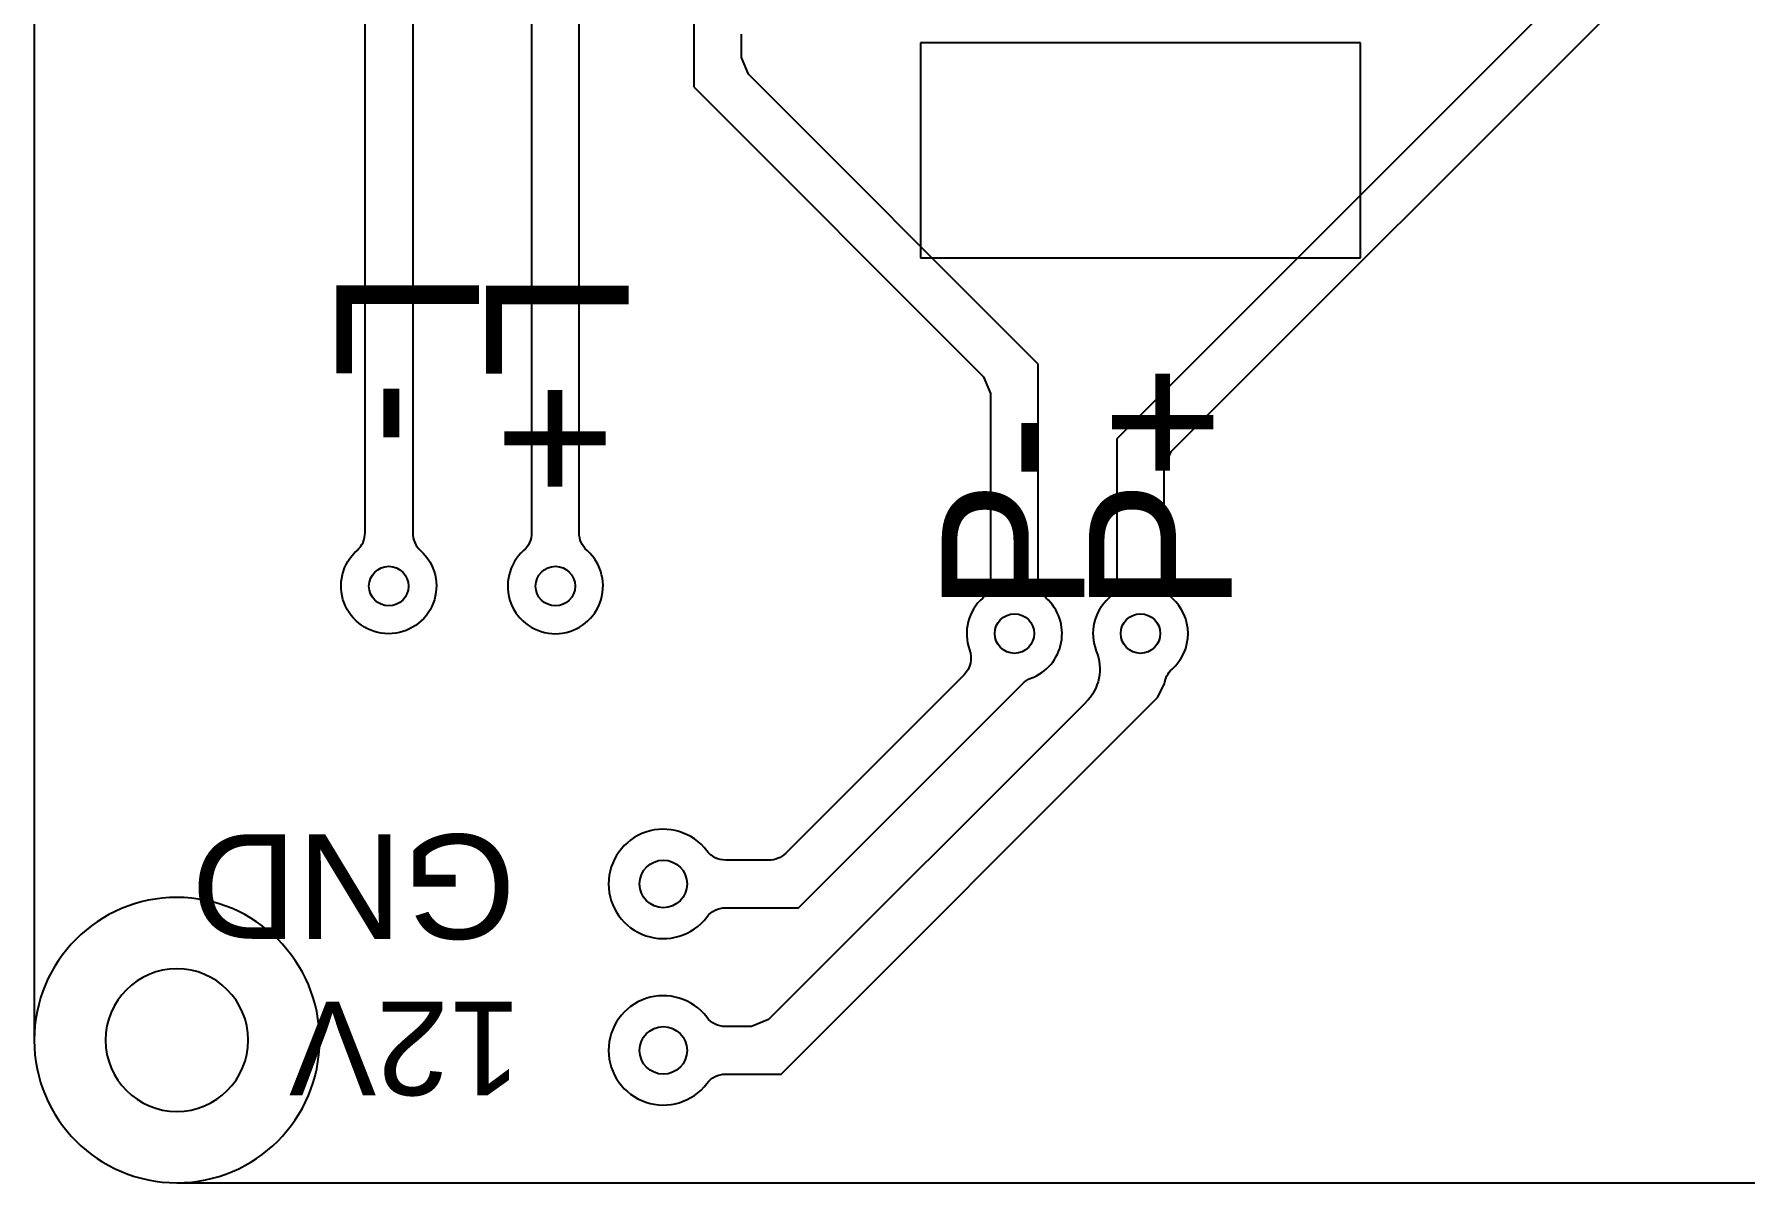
# Model space of a CAD drawing. Extents: x -81 to 81, y -56 to 81.
# Drawn here: x -80.6 to -44.63, y -38.82 to -14.68 of the extents above; entities that cross this region are included whole.
import ezdxf

# ---------------------------------------------------------------- set-up
doc = ezdxf.new("R2010")
doc.units = 0
for name, color, linetype in [('MOSFET', 7, 'CONTINUOUS'), ('MOSFET$MASK', 7, 'CONTINUOUS'), ('MOSFET$TRACES', 7, 'CONTINUOUS')]:
    doc.layers.add(name, color=color, linetype=linetype)
doc.styles.add('DEFAULT', font='arial.ttf')

msp = doc.modelspace()

# ---------------------------------------------------------------- linework, layer by layer
at = {"layer": 'MOSFET'}
for p, q in [((-80.6, 53.175), (-80.6, -35.825)), ((-77.6, -38.825), (-9.4, -38.825))]:
    msp.add_line(p, q, dxfattribs=at)
at = {"layer": 'MOSFET', "extrusion": (0, 0, -1)}
msp.add_circle((77.6, -35.825), 3, dxfattribs=at)
at = {"layer": 'MOSFET'}
msp.add_arc((-77.6, -35.825), 3, 180, 270, dxfattribs=at)
at = {"layer": 'MOSFET$MASK'}
for p, q in [((-52.712, -14.859), (-61.966, -14.859)), ((-61.966, -14.859), (-61.966, -19.374)), ((-52.712, -19.374), (-52.712, -14.859)), ((-61.966, -19.374), (-52.712, -19.374))]:
    msp.add_line(p, q, dxfattribs=at)
at = {"layer": 'MOSFET$TRACES'}
for p, q in [((-73.642, -25.155), (-73.642, 46.388)), ((-72.642, 46.388), (-72.642, -25.161)), ((-70.142, 46.388), (-70.142, -25.158)), ((-69.142, -25.158), (-69.142, 46.388)), ((-46.203, -11.546), (-57.839, -23.182)), ((-56.693, -23.45), (-45.056, -11.813)), ((-66.729, -13.696), (-66.729, -15.785)), ((-65.729, -15.164), (-65.729, -14.675)), ((-65.583, -15.517), (-65.729, -15.164)), ((-66.729, -15.785), (-60.637, -21.878)), ((-59.49, -21.61), (-65.583, -15.517)), ((-60.637, -21.878), (-60.49, -22.231)), ((-59.49, -26.158), (-59.49, -21.61)), ((-60.49, -22.231), (-60.49, -26.158)), ((-57.839, -23.182), (-57.839, -26.16)), ((-56.839, -23.803), (-56.693, -23.45)), ((-56.839, -26.16), (-56.839, -23.803)), ((-61.048, -28.144), (-64.799, -31.895)), ((-64.531, -33.041), (-59.823, -28.333)), ((-56.978, -28.624), (-56.835, -28.333)), ((-58.491, -28.723), (-65.163, -35.395)), ((-64.895, -36.541), (-56.978, -28.624)), ((-65.152, -32.041), (-66.06, -32.041)), ((-66.06, -33.041), (-64.531, -33.041)), ((-65.516, -35.541), (-66.06, -35.541)), ((-65.163, -35.395), (-65.516, -35.541)), ((-66.06, -36.541), (-64.895, -36.541))]:
    msp.add_line(p, q, dxfattribs=at)
for centre, radius in [((-73.146, -26.278), 0.415), ((-69.642, -26.278), 0.415), ((-59.99, -27.278), 0.415), ((-57.339, -27.278), 0.415), ((-67.372, -32.541), 0.5), ((-67.372, -36.041), 0.5)]:
    msp.add_circle(centre, radius, dxfattribs=at)
at = {"layer": 'MOSFET$TRACES', "extrusion": (0, 0, -1)}
msp.add_circle((77.6, -35.825), 1.5, dxfattribs=at)
at = {"layer": 'MOSFET$TRACES'}
for centre, radius, start, end in [((-74.142, -25.155), 0.5, 311.5787, 360), ((-72.142, -25.161), 0.5, 180, 228.064), ((-69.642, -26.278), 1.002, 131.7571, 48.2429), ((-59.99, -27.278), 1.002, 131.7571, 199.943), ((-59.99, -27.278), 1.002, 290.2891, 48.2429), ((-57.339, -27.278), 1, 131.8103, 201.6438), ((-57.341, -27.279), 1.002, 0.0469, 48.163), ((-57.339, -27.278), 1, 311.8103, 360), ((-67.372, -32.541), 1.15, 37.3052, 322.6948), ((-67.372, -36.041), 1.15, 37.3052, 322.6948)]:
    msp.add_arc(centre, radius, start, end, dxfattribs=at)
at = {"layer": 'MOSFET$TRACES', "extrusion": (0, 0, -1)}
for centre, radius, start, end in [((70.642, -25.158), 0.5, 180, 228.2429), ((68.642, -25.158), 0.5, 311.7571, 360), ((73.146, -26.278), 1.002, 131.936, 48.4213), ((60.99, -26.158), 0.5, 180, 228.2429), ((58.99, -26.158), 0.5, 311.7571, 360), ((58.339, -26.16), 0.5, 180, 228.1897), ((56.339, -26.16), 0.5, 311.8376, 360), ((61.402, -27.79), 0.5, 160.057, 225), ((59.168, -28.022), 0.974, 157.3603, 225.9959), ((56.339, -28.396), 0.5, 7.2388, 48.1897), ((59.469, -28.686), 0.5, 45, 69.7109), ((66.06, -31.541), 0.5, 270, 322.6948), ((65.152, -31.541), 0.5, 225, 270), ((66.06, -33.541), 0.5, 37.3052, 90), ((66.06, -35.041), 0.5, 270, 322.6948), ((66.06, -37.041), 0.5, 37.3052, 90)]:
    msp.add_arc(centre, radius, start, end, dxfattribs=at)

# ---------------------------------------------------------------- texts
at = {"layer": 'MOSFET$MASK', "style": 'DEFAULT'}
for s, height, rotation, p in [('L-', 3, 270, (-74.248, -19.614)), ('L+', 3, 270, (-71.098, -19.619)), ('P+', 3, 90, (-55.423, -26.85)), ('P-', 3, 90, (-58.518, -26.855)), ('GND', 2.1967, 180, (-70.473, -31.499)), ('12V', 1.9679, 180, (-70.351, -35.015))]:
    msp.add_text(s, height=height, rotation=rotation, dxfattribs=at).set_placement(p)

doc.saveas('drawing.dxf')
